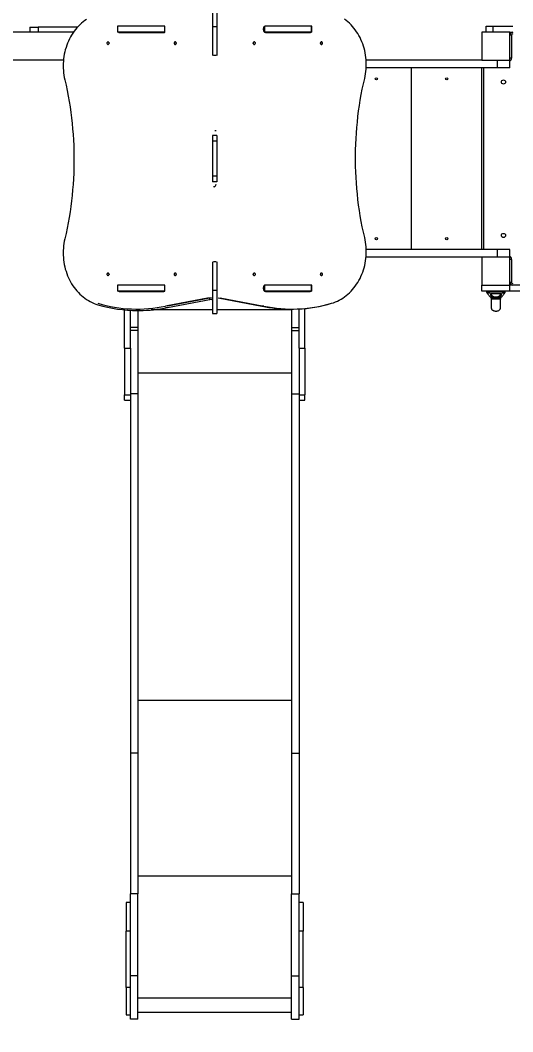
# Model space of a CAD drawing. Header units: millimetres. Extents: x -6400 to 6099, y -5761 to 5444.
# Drawn here: x 1368 to 3119, y -2486 to 1112 of the extents above; entities that cross this region are included whole.
import ezdxf

# ---------------------------------------------------------------- set-up
doc = ezdxf.new("R2010")
doc.units = ezdxf.units.MM
doc.layers.add('DIKOM_РАЗМЕР_ЗОНА', color=7, linetype='Continuous')
doc.layers.add('DIKOM_РАЗМЕР_ОБЪЕКТА', color=7, linetype='Continuous')
doc.styles.add('style1', font='arial.ttf', dxfattribs={"width": 0.8})
doc.dimstyles.new('1-50', dxfattribs={"dimtxt": 300, "dimasz": 200, "dimexe": 100, "dimexo": 0, "dimgap": 100, "dimtad": 1, "dimdec": 0, "dimtxsty": 'style1', "dimcen": 200, "dimclrd": 7, "dimclre": 7, "dimclrt": 7, "dimadec": 1, "dimazin": 2, "dimtfac": 1, "dimtdec": 0, "dimtmove": 0, "dimatfit": 2, "dimfxl": 0, "dimlwd": 25, "dimlwe": 18, "dimarcsym": 0})

# ---------------------------------------------------------------- blocks, each defined once
blk = doc.blocks.new('*D11')
at = {"layer": 'Defpoints', "color": 0, "transparency": 16777216}
for p in [(4599.3, 269.7), (-3401.1, -2066.8), (-3401.1, -3197)]:
    blk.add_point(p, dxfattribs=at)
at = {"layer": 'DIKOM_РАЗМЕР_ОБЪЕКТА', "color": 7, "lineweight": 18, "transparency": 16777216}
for p, q in [((4599.3, 269.7), (4599.3, -3297)), ((-3401.1, -2066.8), (-3401.1, -3297))]:
    blk.add_line(p, q, dxfattribs=at)
at = {"layer": 'DIKOM_РАЗМЕР_ОБЪЕКТА', "color": 7, "lineweight": 25, "transparency": 16777216}
blk.add_line((4399.3, -3197), (-3201.1, -3197), dxfattribs=at)
at = {"layer": 'DIKOM_РАЗМЕР_ОБЪЕКТА', "color": 7, "transparency": 16777216}
for points in [[(-3201.1, -3163.7), (-3201.1, -3230.3), (-3401.1, -3197)], [(4399.3, -3163.7), (4399.3, -3230.3), (4599.3, -3197)]]:
    blk.add_solid(points, dxfattribs=at)
at = {"layer": 'DIKOM_РАЗМЕР_ОБЪЕКТА', "color": 7, "transparency": 16777216, "insert": (677, -2943.8), "char_height": 300, "attachment_point": 5, "style": 'style1'}
blk.add_mtext('8000', dxfattribs=at)
blk = doc.blocks.new('*D12')
at = {"layer": 'Defpoints', "color": 0, "transparency": 16777216}
for p in [(6099.3, 868.2), (-5401.1, -1782.3), (-5401.1, -5661.3)]:
    blk.add_point(p, dxfattribs=at)
at = {"layer": 'DIKOM_РАЗМЕР_ЗОНА', "color": 7, "lineweight": 18, "transparency": 16777216}
for p, q in [((6099.3, 868.2), (6099.3, -5761.3)), ((-5401.1, -1782.3), (-5401.1, -5761.3))]:
    blk.add_line(p, q, dxfattribs=at)
at = {"layer": 'DIKOM_РАЗМЕР_ЗОНА', "color": 7, "lineweight": 25, "transparency": 16777216}
blk.add_line((5899.3, -5661.3), (-5201.1, -5661.3), dxfattribs=at)
at = {"layer": 'DIKOM_РАЗМЕР_ЗОНА', "color": 7, "transparency": 16777216}
for points in [[(-5201.1, -5628), (-5201.1, -5694.6), (-5401.1, -5661.3)], [(5899.3, -5628), (5899.3, -5694.6), (6099.3, -5661.3)]]:
    blk.add_solid(points, dxfattribs=at)
at = {"layer": 'DIKOM_РАЗМЕР_ЗОНА', "color": 7, "transparency": 16777216, "insert": (601.7, -5408.1), "char_height": 300, "attachment_point": 5, "style": 'style1'}
blk.add_mtext('11500', dxfattribs=at)
blk = doc.blocks.new('*D13')
at = {"layer": 'Defpoints', "color": 0, "transparency": 16777216}
for p in [(2050.4, 3929.7), (-4798.2, -2690.3), (-918.6, -2690.3)]:
    blk.add_point(p, dxfattribs=at)
at = {"layer": 'DIKOM_РАЗМЕР_ОБЪЕКТА', "color": 7, "lineweight": 18, "transparency": 16777216}
for p, q in [((2050.4, 3929.7), (-4898.2, 3929.7)), ((-918.6, -2690.3), (-4898.2, -2690.3))]:
    blk.add_line(p, q, dxfattribs=at)
at = {"layer": 'DIKOM_РАЗМЕР_ОБЪЕКТА', "color": 7, "lineweight": 25, "transparency": 16777216}
blk.add_line((-4798.2, 3729.7), (-4798.2, -2490.3), dxfattribs=at)
at = {"layer": 'DIKOM_РАЗМЕР_ОБЪЕКТА', "color": 7, "transparency": 16777216}
for points in [[(-4831.6, 3729.7), (-4764.9, 3729.7), (-4798.2, 3929.7)], [(-4831.6, -2490.3), (-4764.9, -2490.3), (-4798.2, -2690.3)]]:
    blk.add_solid(points, dxfattribs=at)
at = {"layer": 'DIKOM_РАЗМЕР_ОБЪЕКТА', "color": 7, "transparency": 16777216, "insert": (-5051.4, 1197.8), "char_height": 300, "attachment_point": 5, "rotation": 90, "style": 'style1'}
blk.add_mtext('6600', dxfattribs=at)

msp = doc.modelspace()

# ---------------------------------------------------------------- linework, layer by layer
at = {"color": 7, "linetype": 'Continuous', "lineweight": 15}
for p, q in [((2051.8, 1170), (2051.8, 1088.8)), ((2066.8, 1170), (2066.8, 1088.8)), ((1401.7, 1087.7), (1401.7, 1069.7)), ((1401.7, 1087.7), (1431.7, 1087.7)), ((1431.7, 1087.7), (1431.7, 1069.7)), ((1571.4, 1087.7), (1431.7, 1087.7)), ((1713.8, 1090.7), (1713.8, 1069.7)), ((1714.9, 1090.7), (1713.8, 1090.7)), ((1714.9, 1069.7), (1714.9, 1090.7)), ((1881.3, 1090.7), (1714.9, 1090.7)), ((1878.6, 1091.4), (1719.7, 1091.4)), ((1730.3, 1091.4), (1730.3, 1090.7)), ((1881.3, 1069.7), (1881.3, 1090.7)), ((2066.8, 1088.8), (2051.8, 1088.8)), ((2051.8, 1088.8), (2051.8, 987)), ((2066.8, 1088.8), (2066.8, 987)), ((2232.1, 1082.4), (2232.1, 1077.9)), ((2236.9, 1069.7), (2236.9, 1090.7)), ((2403.7, 1090.7), (2236.9, 1090.7)), ((2398.9, 1091.4), (2239.9, 1091.4)), ((2388.3, 1090.7), (2388.3, 1091.4)), ((2403.7, 1069.7), (2403.7, 1090.7)), ((2404.8, 1090.7), (2403.7, 1090.7)), ((2404.8, 1069.7), (2404.8, 1090.7)), ((3024.3, 1069.7), (3024.3, 1090.7)), ((3024.3, 1090.7), (3049.3, 1090.7)), ((3049.3, 1069.7), (3049.3, 1090.7)), ((3049.3, 1090.7), (3119.3, 1090.7)), ((1557, 1069.7), (-435, 1069.7)), ((1557, 1069.7), (1431.7, 1069.7)), ((1714.9, 1069.7), (1713.8, 1069.7)), ((1881.3, 1069.7), (1714.9, 1069.7)), ((1719.7, 1068.9), (1878.6, 1068.9)), ((1725.2, 1069.3), (1725.2, 1069.7)), ((1730.3, 1069.7), (1730.3, 1068.9)), ((2403.7, 1069.7), (2236.9, 1069.7)), ((2239.9, 1068.9), (2398.9, 1068.9)), ((2388.3, 1068.9), (2388.3, 1069.7)), ((2393.4, 1069.7), (2393.4, 1069.3)), ((2404.8, 1069.7), (2403.7, 1069.7)), ((3009.3, 1069.7), (3009.3, 969.7)), ((3109.3, 1069.7), (3009.3, 1069.7)), ((3109.3, 1069.7), (3119.3, 1069.7)), ((3109.3, 969.7), (3109.3, 1069.7)), ((3115.3, 1059.7), (3109.3, 1059.7)), ((3115.3, 1059.7), (3115.3, 977.7)), ((2063.8, 987), (2054.8, 987)), ((3115.3, 977.7), (3109.3, 977.7)), ((1521.1, 969.7), (-402.2, 969.7)), ((3009.3, 969.7), (2597.8, 969.7)), ((3065.5, 942.7), (2598, 942.7)), ((2759.3, 296.7), (2759.3, 942.7)), ((3009.3, 969.7), (3109.3, 969.7)), ((3009.3, 296.7), (3009.3, 942.7)), ((3009.3, 296.7), (3009.3, 942.7)), ((3015.3, 942.7), (3015.3, 296.7)), ((3065.5, 942.7), (3065.5, 969.7)), ((3109.3, 942.7), (3065.5, 942.7)), ((3109.3, 942.7), (3109.3, 969.7)), ((2066.8, 702.1), (2051.8, 702.1)), ((2051.8, 702.1), (2051.8, 682.1)), ((2063.8, 719.2), (2059.7, 719.2)), ((2066.8, 702.1), (2066.8, 682.1)), ((2066.8, 682.1), (2051.8, 682.1)), ((2051.8, 682.1), (2051.8, 557.3)), ((2066.8, 682.1), (2066.8, 557.3)), ((2066.8, 557.3), (2051.8, 557.3)), ((2051.8, 557.3), (2051.8, 537.2)), ((2066.8, 557.3), (2066.8, 537.2)), ((2066.8, 537.2), (2051.8, 537.2)), ((2058.9, 520.2), (2054.8, 520.2)), ((3065.5, 296.7), (2598.2, 296.7)), ((3065.5, 269.7), (3065.5, 296.7)), ((3109.3, 296.7), (3065.5, 296.7)), ((3109.3, 269.7), (3109.3, 296.7)), ((2051.8, 252.4), (2051.8, 150.6)), ((2063.8, 252.4), (2054.8, 252.4)), ((2066.8, 252.4), (2066.8, 150.6)), ((3009.3, 269.7), (2597.4, 269.7)), ((3109.3, 269.7), (3009.3, 269.7)), ((3009.3, 269.7), (3009.3, 169.7)), ((3109.3, 169.7), (3109.3, 269.7)), ((3115.3, 261.7), (3109.3, 261.7)), ((3115.3, 261.7), (3115.3, 179.7)), ((1713.8, 169.7), (1713.8, 148.7)), ((1714.9, 169.7), (1713.8, 169.7)), ((1714.9, 148.7), (1713.8, 148.7)), ((1714.9, 148.7), (1714.9, 169.7)), ((1881.3, 169.7), (1714.9, 169.7)), ((1881.3, 148.7), (1714.9, 148.7)), ((1878.6, 170.4), (1719.7, 170.4)), ((1719.7, 147.9), (1878.6, 147.9)), ((1725.2, 169.7), (1725.2, 170.1)), ((1738.3, 169.7), (1738.3, 170.4)), ((1738.3, 147.9), (1738.3, 148.7)), ((1759.3, 169.7), (1759.3, 170.4)), ((1759.3, 147.9), (1759.3, 148.7)), ((1776.8, 169.7), (1776.8, 170.4)), ((1786.3, 148.7), (1786.3, 147.9)), ((1881.3, 148.7), (1881.3, 169.7)), ((2066.8, 150.6), (2051.8, 150.6)), ((2051.8, 150.6), (2051.8, 69.4)), ((2066.8, 150.6), (2066.8, 69.4)), ((2232.1, 161.4), (2232.1, 156.9)), ((2236.9, 148.7), (2236.9, 169.7)), ((2403.7, 169.7), (2236.9, 169.7)), ((2403.7, 148.7), (2236.9, 148.7)), ((2398.9, 170.4), (2239.9, 170.4)), ((2239.9, 147.9), (2398.9, 147.9)), ((2332.3, 148.7), (2332.3, 147.9)), ((2341.8, 169.7), (2341.8, 170.4)), ((2359.3, 169.7), (2359.3, 170.4)), ((2359.3, 147.9), (2359.3, 148.7)), ((2380.3, 169.7), (2380.3, 170.4)), ((2380.3, 147.9), (2380.3, 148.7)), ((2393.4, 170.1), (2393.4, 169.7)), ((2403.7, 148.7), (2403.7, 169.7)), ((2404.8, 169.7), (2403.7, 169.7)), ((2404.8, 148.7), (2403.7, 148.7)), ((2404.8, 148.7), (2404.8, 169.7)), ((3009.3, 148.7), (3009.3, 169.7)), ((3009.3, 169.7), (3109.3, 169.7)), ((3109.3, 148.7), (3009.3, 148.7)), ((3026.3, 148.2), (3026.3, 145.6)), ((3059.3, 148.2), (3026.3, 148.2)), ((3026.3, 145.6), (3026.3, 145.6)), ((3092.3, 148.2), (3059.3, 148.2)), ((3092.3, 145.6), (3092.3, 148.2)), ((3115.3, 179.7), (3109.3, 179.7)), ((3109.3, 148.7), (3109.3, 169.7)), ((3809.3, 169.7), (3109.3, 169.7)), ((3809.3, 148.7), (3109.3, 148.7)), ((2040, 124.5), (1884.2, 95.2)), ((2047.5, 124.5), (1891.7, 95.2)), ((1891.7, 90.2), (2047.5, 119.5)), ((2040, 119.5), (2047.5, 119.5)), ((2071.1, 124.5), (2226.8, 95.2)), ((2078.6, 124.5), (2234.3, 95.2)), ((3042.3, 137.8), (3042.6, 138.9)), ((3042.3, 137.5), (3042.3, 137.8)), ((3076, 138.9), (3076.3, 137.8)), ((3076.3, 137.8), (3076.3, 137.5)), ((3091.1, 142.2), (3091.1, 142.2)), ((1738.3, -54.2), (1738.3, 82)), ((1759.3, -54.2), (1759.3, 80.5)), ((1784.1, 79.9), (1791.6, 79.9)), ((1784.1, 79.9), (1791.6, 79.9)), ((1786.3, 79.9), (1786.3, 19.7)), ((2051.8, 81.6), (1833.2, 81.6)), ((1884.2, 90.2), (1891.7, 90.2)), ((2332.3, 81.6), (2066.8, 81.6)), ((2234.3, 95.2), (2226.8, 95.2)), ((2327, 84.8), (2334.5, 84.8)), ((2332.3, 84.8), (2332.3, 19.7)), ((2359.3, -54.2), (2359.3, 85.5)), ((2380.3, -54.2), (2380.3, 87)), ((2051.8, 69.4), (2066.8, 69.4)), ((1786.3, 19.7), (1759.3, 19.7)), ((1786.3, 8.8), (1759.3, 8.8)), ((1786.3, 19.7), (1786.3, 8.8)), ((1786.3, 8.8), (1786.3, -216.1)), ((2332.3, 19.7), (2359.3, 19.7)), ((2332.3, 19.7), (2332.3, 8.8)), ((2332.3, 8.8), (2359.3, 8.8)), ((2332.3, 8.8), (2332.3, -216.1)), ((1738.3, -54.2), (1759.3, -54.2)), ((1738.3, -54.2), (1738.3, -220.4)), ((1759.3, -54.2), (1759.3, -201.7)), ((2359.3, -54.2), (2380.3, -54.2)), ((2359.3, -54.2), (2359.3, -201.7)), ((2380.3, -54.2), (2380.3, -220.4)), ((2332.3, -143.3), (1786.3, -143.3)), ((1759.3, -201.7), (1759.3, -216.1)), ((2359.3, -201.7), (2359.3, -216.1)), ((1738.3, -220.4), (1759.3, -220.4)), ((1738.3, -239.2), (1738.3, -220.4)), ((1738.3, -239.2), (1759.3, -239.2)), ((1786.3, -216.1), (1759.3, -216.1)), ((1759.3, -216.1), (1759.3, -1494.7)), ((1786.3, -216.1), (1786.3, -1494.7)), ((2332.3, -216.1), (2359.3, -216.1)), ((2332.3, -216.1), (2332.3, -1494.7)), ((2359.3, -216.1), (2359.3, -1494.7)), ((2359.3, -220.4), (2380.3, -220.4)), ((2359.3, -239.2), (2380.3, -239.2)), ((2380.3, -239.2), (2380.3, -220.4)), ((2332.3, -1307.2), (1786.3, -1307.2)), ((1786.3, -1494.7), (1759.3, -1494.7)), ((1759.3, -1494.7), (1759.3, -1994.9)), ((1786.3, -1494.7), (1786.3, -1994.9)), ((2332.3, -1494.7), (2359.3, -1494.7)), ((2332.3, -1494.7), (2332.3, -1994.9)), ((2359.3, -1494.7), (2359.3, -1994.9)), ((2332.3, -1932.6), (1786.3, -1932.6)), ((1786.3, -1994.9), (1759.3, -1994.9)), ((1759.3, -2286.3), (1759.3, -1994.9)), ((1786.3, -2286.3), (1786.3, -1994.9)), ((2332.3, -1994.9), (2359.3, -1994.9)), ((2332.3, -2286.3), (2332.3, -1994.9)), ((2359.3, -2286.3), (2359.3, -1994.9)), ((1759.3, -2026.2), (1744.3, -2026.2)), ((1744.3, -2026.2), (1744.3, -2127.9)), ((2374.3, -2026.2), (2359.3, -2026.2)), ((2374.3, -2026.2), (2374.3, -2127.9)), ((1759.3, -2127.9), (1744.3, -2127.9)), ((1744.3, -2327.9), (1744.3, -2127.9)), ((2374.3, -2127.9), (2359.3, -2127.9)), ((2374.3, -2327.9), (2374.3, -2127.9)), ((1786.3, -2286.3), (1759.3, -2286.3)), ((1759.3, -2440.7), (1759.3, -2286.3)), ((1786.3, -2440.7), (1786.3, -2286.3)), ((2332.3, -2286.3), (2359.3, -2286.3)), ((2332.3, -2440.7), (2332.3, -2286.3)), ((2359.3, -2440.7), (2359.3, -2286.3)), ((1759.3, -2327.9), (1744.3, -2327.9)), ((1744.3, -2327.9), (1744.3, -2426.2)), ((2374.3, -2327.9), (2359.3, -2327.9)), ((2374.3, -2327.9), (2374.3, -2426.2)), ((2332.3, -2366.6), (1786.3, -2366.6)), ((1744.3, -2426.2), (1759.3, -2426.2)), ((1786.3, -2440.7), (1759.3, -2440.7)), ((1786.3, -2440.7), (1759.3, -2440.7)), ((1759.3, -2440.7), (1759.3, -2440.7)), ((1786.3, -2415.7), (2332.3, -2415.7)), ((1786.3, -2440.7), (1786.3, -2440.7)), ((2332.3, -2440.7), (2359.3, -2440.7)), ((2332.3, -2440.7), (2359.3, -2440.7)), ((2332.3, -2440.7), (2332.3, -2440.7)), ((2359.3, -2426.2), (2374.3, -2426.2)), ((2359.3, -2440.7), (2359.3, -2440.7))]:
    msp.add_line(p, q, dxfattribs=at)
at = {"color": 7, "linetype": 'Continuous', "lineweight": 15, "flags": 128}
for points in [[(2592.6, 905.2), (2594.3, 913.3), (2595.7, 921.5), (2596.9, 929.8), (2597.7, 938.1), (2598.1, 946.4), (2598.3, 954.8), (2598.2, 963.1), (2597.7, 971.5), (2596.9, 979.8), (2595.8, 988.1), (2594.4, 996.3), (2592.7, 1004.4), (2590.6, 1012.4), (2588.3, 1020.3), (2585.6, 1028.1), (2582.7, 1035.7), (2579.5, 1043.2), (2576, 1050.5), (2572.2, 1057.7), (2568.2, 1064.6), (2563.9, 1071.3), (2559.3, 1077.8), (2554.5, 1084.1), (2549.5, 1090.1), (2544.2, 1095.8), (2538.7, 1101.3), (2533.1, 1106.5), (2527.2, 1111.4), (2521.1, 1116)], [(1603.6, 1115.3), (1597.4, 1111), (1591.4, 1106.4), (1585.5, 1101.5), (1579.8, 1096.3), (1574.4, 1090.9), (1569.1, 1085.1), (1564.1, 1079.1), (1559.3, 1072.9), (1554.7, 1066.4), (1550.4, 1059.6), (1546.4, 1052.7), (1542.6, 1045.6), (1539.1, 1038.3), (1535.9, 1030.8), (1532.9, 1023.1), (1530.3, 1015.3), (1527.9, 1007.4), (1525.9, 999.4), (1524.2, 991.3), (1522.8, 983.1), (1521.7, 974.8), (1520.9, 966.5), (1520.4, 958.2), (1520.3, 949.8), (1520.4, 941.5), (1520.9, 933.1), (1521.7, 924.8), (1522.8, 916.6), (1524.3, 908.4), (1526, 900.2)], [(1679.7, 1035.1), (1678.6, 1034.9), (1677.6, 1034.4), (1676.8, 1033.6), (1676.2, 1032.5), (1675.9, 1031.3), (1675.9, 1030.1), (1676.2, 1028.9), (1676.8, 1027.8), (1677.6, 1027), (1678.6, 1026.5), (1679.7, 1026.3), (1680.7, 1026.5), (1681.7, 1027), (1682.5, 1027.8), (1683.1, 1028.9), (1683.4, 1030.1), (1683.4, 1031.3), (1683.1, 1032.5), (1682.5, 1033.6), (1681.7, 1034.4), (1680.7, 1034.9), (1679.7, 1035.1)], [(1918.7, 1035.1), (1917.6, 1034.9), (1916.6, 1034.4), (1915.8, 1033.6), (1915.2, 1032.5), (1914.9, 1031.3), (1914.9, 1030.1), (1915.2, 1028.9), (1915.8, 1027.8), (1916.6, 1027), (1917.6, 1026.5), (1918.7, 1026.3), (1919.8, 1026.5), (1920.8, 1027), (1921.6, 1027.8), (1922.2, 1028.9), (1922.5, 1030.1), (1922.5, 1031.3), (1922.2, 1032.5), (1921.6, 1033.6), (1920.8, 1034.4), (1919.8, 1034.9), (1918.7, 1035.1)], [(2199.9, 1026.3), (2201, 1026.5), (2201.9, 1027), (2202.8, 1027.8), (2203.3, 1028.9), (2203.7, 1030.1), (2203.7, 1031.3), (2203.3, 1032.5), (2202.8, 1033.6), (2201.9, 1034.4), (2201, 1034.9), (2199.9, 1035.1), (2198.8, 1034.9), (2197.8, 1034.4), (2197, 1033.6), (2196.4, 1032.5), (2196.1, 1031.3), (2196.1, 1030.1), (2196.4, 1028.9), (2197, 1027.8), (2197.8, 1027), (2198.8, 1026.5), (2199.9, 1026.3)], [(2438.9, 1026.3), (2440, 1026.5), (2441, 1027), (2441.8, 1027.8), (2442.4, 1028.9), (2442.7, 1030.1), (2442.7, 1031.3), (2442.4, 1032.5), (2441.8, 1033.6), (2441, 1034.4), (2440, 1034.9), (2438.9, 1035.1), (2437.8, 1034.9), (2436.8, 1034.4), (2436, 1033.6), (2435.4, 1032.5), (2435.1, 1031.3), (2435.1, 1030.1), (2435.4, 1028.9), (2436, 1027.8), (2436.8, 1027), (2437.8, 1026.5), (2438.9, 1026.3)], [(1526, 900.2), (1530.3, 881.1), (1534.4, 861.9), (1538.1, 842.7), (1541.5, 823.3), (1544.6, 803.9), (1547.4, 784.4), (1549.9, 764.9), (1552.1, 745.3), (1554, 725.6), (1555.5, 706), (1556.8, 686.3), (1557.7, 666.6), (1558.3, 646.8), (1558.7, 627.1), (1558.7, 607.3), (1558.3, 587.6), (1557.7, 567.8), (1556.8, 548.1), (1555.5, 528.4), (1554, 508.8), (1552.1, 489.1), (1549.9, 469.5), (1547.4, 450), (1544.6, 430.5), (1541.5, 411.1), (1538.1, 391.7), (1534.4, 372.5), (1530.3, 353.3), (1526, 334.2)], [(2592.6, 339.1), (2588.2, 358.2), (2584.2, 377.4), (2580.5, 396.7), (2577.1, 416), (2574, 435.5), (2571.2, 455), (2568.7, 474.5), (2566.5, 494.1), (2564.6, 513.7), (2563, 533.4), (2561.8, 553.1), (2560.9, 572.8), (2560.2, 592.5), (2559.9, 612.3), (2559.9, 632), (2560.2, 651.8), (2560.9, 671.5), (2561.8, 691.2), (2563, 710.9), (2564.6, 730.6), (2566.5, 750.2), (2568.7, 769.8), (2571.2, 789.4), (2574, 808.9), (2577.1, 828.3), (2580.5, 847.6), (2584.2, 866.9), (2588.2, 886.1), (2592.6, 905.2)], [(1526, 334.2), (1524.3, 326), (1522.8, 317.8), (1521.7, 309.6), (1520.9, 301.3), (1520.4, 292.9), (1520.3, 284.6), (1520.4, 276.2), (1520.9, 267.9), (1521.7, 259.6), (1522.8, 251.3), (1524.2, 243.1), (1525.9, 235), (1527.9, 227), (1530.3, 219.1), (1532.9, 211.3), (1535.9, 203.6), (1539.1, 196.1), (1542.6, 188.8), (1546.4, 181.7), (1550.4, 174.8), (1554.7, 168), (1559.3, 161.5), (1564.1, 155.3), (1569.1, 149.3), (1574.4, 143.5), (1579.8, 138.1), (1585.5, 132.9), (1591.4, 128), (1597.4, 123.4), (1603.6, 119.1), (1610, 115.1), (1616.5, 111.5), (1623.2, 108.2), (1630, 105.2), (1636.8, 102.6), (1643.8, 100.4)], [(2474.8, 105.3), (2481.7, 107.6), (2488.6, 110.2), (2495.4, 113.2), (2502, 116.5), (2508.6, 120.1), (2514.9, 124.1), (2521.1, 128.3), (2527.2, 132.9), (2533.1, 137.8), (2538.7, 143), (2544.2, 148.5), (2549.5, 154.2), (2554.5, 160.2), (2559.3, 166.5), (2563.9, 173), (2568.2, 179.7), (2572.2, 186.7), (2576, 193.8), (2579.5, 201.1), (2582.7, 208.6), (2585.6, 216.2), (2588.3, 224), (2590.6, 231.9), (2592.7, 240), (2594.4, 248.1), (2595.8, 256.3), (2596.9, 264.5), (2597.7, 272.8), (2598.2, 281.2), (2598.3, 289.5), (2598.1, 297.9), (2597.7, 306.2), (2596.9, 314.5), (2595.7, 322.8), (2594.3, 331), (2592.6, 339.1)], [(1679.7, 213.1), (1678.6, 212.9), (1677.6, 212.4), (1676.8, 211.6), (1676.2, 210.5), (1675.9, 209.3), (1675.9, 208.1), (1676.2, 206.9), (1676.8, 205.8), (1677.6, 205), (1678.6, 204.5), (1679.7, 204.3), (1680.7, 204.5), (1681.7, 205), (1682.5, 205.8), (1683.1, 206.9), (1683.4, 208.1), (1683.4, 209.3), (1683.1, 210.5), (1682.5, 211.6), (1681.7, 212.4), (1680.7, 212.9), (1679.7, 213.1)], [(1918.7, 213.1), (1917.6, 212.9), (1916.6, 212.4), (1915.8, 211.6), (1915.2, 210.5), (1914.9, 209.3), (1914.9, 208.1), (1915.2, 206.9), (1915.8, 205.8), (1916.6, 205), (1917.6, 204.5), (1918.7, 204.3), (1919.8, 204.5), (1920.8, 205), (1921.6, 205.8), (1922.2, 206.9), (1922.5, 208.1), (1922.5, 209.3), (1922.2, 210.5), (1921.6, 211.6), (1920.8, 212.4), (1919.8, 212.9), (1918.7, 213.1)], [(2199.9, 204.3), (2201, 204.5), (2201.9, 205), (2202.8, 205.8), (2203.3, 206.9), (2203.7, 208.1), (2203.7, 209.3), (2203.3, 210.5), (2202.8, 211.6), (2201.9, 212.4), (2201, 212.9), (2199.9, 213.1), (2198.8, 212.9), (2197.8, 212.4), (2197, 211.6), (2196.4, 210.5), (2196.1, 209.3), (2196.1, 208.1), (2196.4, 206.9), (2197, 205.8), (2197.8, 205), (2198.8, 204.5), (2199.9, 204.3)], [(2438.9, 204.3), (2440, 204.5), (2441, 205), (2441.8, 205.8), (2442.4, 206.9), (2442.7, 208.1), (2442.7, 209.3), (2442.4, 210.5), (2441.8, 211.6), (2441, 212.4), (2440, 212.9), (2438.9, 213.1), (2437.8, 212.9), (2436.8, 212.4), (2436, 211.6), (2435.4, 210.5), (2435.1, 209.3), (2435.1, 208.1), (2435.4, 206.9), (2436, 205.8), (2436.8, 205), (2437.8, 204.5), (2438.9, 204.3)]]:
    msp.add_lwpolyline(points, dxfattribs=at)
at = {"color": 7, "linetype": 'Continuous', "lineweight": 15}
for centre, radius in [((2634.3, 903.7), 4), ((2884.3, 903.7), 4), ((3086.3, 892.7), 7.5), ((2634.3, 335.7), 4), ((2884.3, 335.7), 4), ((3086.3, 346.7), 7.5)]:
    msp.add_circle(centre, radius, dxfattribs=at)
for centre, radius, start, end in [((1719.7, 1084.5), 6.96, 90.2275, 116.8482), ((1727.3, 1084.5), 6.96, 90.2371, 116.8375), ((1878.6, 1084.5), 6.96, 63.1625, 89.7629), ((2240.6, 1083), 8.46, 94.4018, 183.8112), ((2391.3, 1084.5), 6.96, 63.1615, 89.7628), ((2398.8, 1084.5), 6.95, 63.1403, 89.7841), ((1719.7, 1075.9), 6.96, 243.1486, 269.7758), ((1727.3, 1075.9), 6.96, 243.1592, 269.7662), ((1878.6, 1075.9), 6.96, 270.2338, 296.8408), ((2240.6, 1077.4), 8.46, 176.1887, 265.5983), ((2391.3, 1075.9), 6.96, 270.2339, 296.8417), ((2398.8, 1075.9), 6.95, 270.2126, 296.863), ((3119.3, 1059.7), 10, 90, 180), ((3119.3, 1059.7), 4, 90, 180), ((1688.4, 1030.7), 5.07, 171.1403, 188.8597), ((1927.5, 1030.7), 5.07, 171.1403, 188.8597), ((2191.1, 1030.7), 5.06, 351.2454, 8.7546), ((2191.1, 1030.7), 5.07, 351.1376, 8.8624), ((2430.1, 1030.7), 5.07, 351.1376, 8.8624), ((3101.3, 977.7), 14, 304.8499, 0), ((2055.1, 528.1), 8.71, 284.1754, 2.9296), ((3101.3, 261.7), 14, 0, 55.1501), ((1688.4, 208.7), 5.07, 171.141, 188.859), ((1927.5, 208.7), 5.07, 171.141, 188.859), ((2191.1, 208.7), 5.06, 351.2454, 8.7546), ((2191.1, 208.7), 5.07, 351.138, 8.862), ((2430.2, 208.7), 5.05, 351.2203, 8.7797), ((2430.1, 208.7), 5.07, 351.138, 8.862), ((1719.7, 163.5), 6.96, 90.2265, 116.8492), ((1719.7, 154.9), 6.96, 243.1522, 269.7742), ((1727.3, 163.5), 6.96, 90.2361, 116.8386), ((1727.3, 154.9), 6.96, 243.1629, 269.7646), ((1878.6, 163.5), 6.96, 63.1614, 89.7639), ((1878.6, 154.9), 6.96, 270.2354, 296.8371), ((2240.6, 162), 8.46, 94.4018, 183.8112), ((2240.6, 156.4), 8.46, 176.1882, 265.5988), ((2391.3, 163.5), 6.96, 63.1605, 89.7638), ((2391.3, 154.9), 6.96, 270.2355, 296.8381), ((2398.8, 163.5), 6.95, 63.1393, 89.7851), ((2398.8, 154.9), 6.95, 270.2143, 296.8593), ((3026.8, 148.2), 0.5, 90, 180), ((3091.8, 148.2), 0.5, 0, 90), ((3119.3, 179.7), 10, 180, 270), ((3119.3, 179.7), 4, 180, 270), ((2045.9, 127.6), 8.29, 281.331, 315.5045), ((3040.3, 137.7), 2.01, 250.4566, 356.2087), ((3035.9, 119.7), 19.8, 1.7894, 16.0851), ((3082.7, 119.7), 19.7, 163.877, 178.1963), ((3078.3, 137.6), 2.01, 183.8598, 289.4832), ((1784.1, 575.1), 490.3, 253.3773, 281.7891), ((1784.4, 571.8), 492, 253.3995, 269.9712), ((1784.4, 571.8), 492, 253.3995, 269.9711), ((1791.5, 569.8), 489.9, 270.0113, 281.8025), ((2327.1, 574.7), 489.9, 258.1974, 269.9889), ((2334.5, 575.1), 490.3, 258.2109, 286.6227), ((2334.1, 577.3), 492.4, 270.0368, 286.5926)]:
    msp.add_arc(centre, radius, start, end, dxfattribs=at)
for points, knots in [([(3059.3, 147), (3057.7, 147), (3054.5, 147), (3049.8, 147), (3045.4, 146.9), (3041.7, 146.9), (3038.6, 146.8), (3036.1, 146.7), (3033.6, 146.6), (3031.2, 146.5), (3029.3, 146.3), (3028, 146.2), (3027.1, 146), (3026.4, 145.8), (3026.4, 145.7), (3026.3, 145.6)], [0, 0, 0, 0, 0.09266, 0.184413, 0.275263, 0.365212, 0.430263, 0.493675, 0.555453, 0.645018, 0.730916, 0.793331, 0.854279, 0.913763, 1, 1, 1, 1]), ([(3026.3, 145.7), (3026.3, 145.1), (3026.4, 143.8), (3027.1, 142.8), (3027.5, 142.2)], [0, 0, 0, 0, 0.444343, 1, 1, 1, 1]), ([(3092.3, 145.6), (3092.3, 145.6), (3092.3, 145.7), (3092, 145.9), (3091.2, 146.1), (3089.7, 146.3), (3088.1, 146.4), (3086.5, 146.5), (3084.3, 146.7), (3081.3, 146.8), (3077.9, 146.8), (3074.6, 146.9), (3071.8, 146.9), (3068.3, 147), (3064.1, 147), (3060.9, 147), (3059.3, 147)], [0, 0, 0, 0, 0.02723, 0.086974, 0.176429, 0.269266, 0.325809, 0.384063, 0.444025, 0.537136, 0.634099, 0.693435, 0.753436, 0.814101, 0.906301, 1, 1, 1, 1]), ([(3091.1, 142.2), (3091.4, 142.6), (3092.1, 143.7), (3092.2, 145), (3092.3, 145.7)], [0, 0, 0, 0, 0.431049, 1, 1, 1, 1]), ([(3027.5, 142.2), (3029.7, 139.6), (3034.4, 133.9), (3038.8, 128.6), (3041.1, 125.7)], [0, 0, 0, 0, 0.463343, 1, 1, 1, 1]), ([(3027.6, 142.2), (3027.6, 142.2), (3027.6, 142.1), (3028.2, 142.1), (3029.4, 142.1), (3031.1, 142.1), (3033.4, 142.2), (3036.1, 142.2), (3039.2, 142.3), (3042.7, 142.3), (3046.5, 142.4), (3050.5, 142.4), (3054.6, 142.4), (3057.5, 142.4), (3058.9, 142.4)], [0, 0, 0, 0, 0.03171, 0.122727, 0.21324, 0.302178, 0.390779, 0.478752, 0.566016, 0.65351, 0.740082, 0.827112, 0.913477, 1, 1, 1, 1]), ([(3058.9, 140.7), (3057.6, 140.7), (3054.9, 140.6), (3051.2, 140.4), (3047.7, 140.1), (3044.8, 139.6), (3042.4, 139), (3040.7, 138.1), (3039.7, 137.1), (3039.7, 136.2), (3039.6, 135.8)], [0, 0, 0, 0, 0.126082, 0.251956, 0.378121, 0.503265, 0.628635, 0.753007, 0.876838, 1, 1, 1, 1]), ([(3039.6, 135.8), (3039.7, 135.3), (3039.9, 134.5), (3040.8, 133.1), (3042.1, 131.5), (3043.9, 130), (3046, 128.5), (3048.6, 127.1), (3051.6, 125.9), (3053.7, 125.5), (3054.8, 125.2)], [0, 0, 0, 0, 0.123179, 0.245723, 0.369665, 0.493594, 0.619179, 0.745276, 0.872427, 1, 1, 1, 1]), ([(3041.1, 125.7), (3041.6, 125), (3042.6, 123.5), (3042.7, 121.7), (3042.8, 120.9)], [0, 0, 0, 0, 0.548939, 1, 1, 1, 1]), ([(3041.1, 125.7), (3041.2, 125.7), (3041.2, 125.7), (3041.4, 125.7), (3041.7, 125.6), (3042, 125.6), (3042.3, 125.6), (3042.7, 125.5), (3043.1, 125.5), (3043.6, 125.5), (3044, 125.4), (3045, 125.4), (3046.7, 125.3), (3049.2, 125.3), (3051.9, 125.2), (3053.9, 125.2), (3054.8, 125.2)], [0, 0, 0, 0, 0.045825, 0.123816, 0.157062, 0.19727, 0.244268, 0.270341, 0.310018, 0.347666, 0.383497, 0.417495, 0.559906, 0.70891, 0.847633, 1, 1, 1, 1]), ([(3076.3, 137.5), (3076.2, 137.2), (3076.1, 136.5), (3075.6, 135.5), (3074.9, 134.4), (3074.2, 133.4), (3073.4, 132.6), (3072.4, 131.7), (3071.3, 130.7), (3069.8, 129.7), (3068, 128.7), (3066.2, 127.9), (3064.5, 127.3), (3062.2, 126.8), (3059.9, 126.6), (3057.5, 126.7), (3055.8, 127), (3054.1, 127.3), (3052.3, 127.9), (3050.5, 128.7), (3048.8, 129.7), (3047.4, 130.7), (3046.4, 131.5), (3045.6, 132.2), (3044.9, 133), (3044.2, 133.7), (3043.5, 134.7), (3042.6, 136), (3042.4, 137), (3042.3, 137.5)], [0, 0, 0, 0, 0.041221, 0.082128, 0.12502, 0.156174, 0.187529, 0.21876, 0.249822, 0.293052, 0.333991, 0.374657, 0.406584, 0.437316, 0.49953, 0.530549, 0.561987, 0.592742, 0.624705, 0.665593, 0.706687, 0.75001, 0.774589, 0.798196, 0.828688, 0.850706, 0.875263, 0.93758, 1, 1, 1, 1]), ([(3042.8, 138.4), (3042.8, 138.4), (3042.8, 138.4), (3043.2, 138.7), (3044, 139), (3045.7, 139.5), (3047.6, 139.8), (3050, 140.1), (3052.8, 140.3), (3056, 140.5), (3059.5, 140.5), (3063.1, 140.5), (3066.4, 140.3), (3069.1, 140.1), (3071.3, 139.8), (3073.1, 139.4), (3074.3, 139.1), (3075.1, 138.8), (3075.5, 138.6), (3075.6, 138.6), (3075.7, 138.7)], [0, 0, 0, 0, 0.018432, 0.03801, 0.106458, 0.166371, 0.226619, 0.28951, 0.355443, 0.426393, 0.501699, 0.581914, 0.658153, 0.725585, 0.783296, 0.836876, 0.892657, 0.921911, 0.959182, 1, 1, 1, 1]), ([(3042.8, 121), (3042.8, 120.5), (3042.8, 118), (3042.8, 114.3), (3042.8, 110.1), (3042.8, 106.9), (3042.8, 104.4), (3042.8, 102.2), (3042.8, 100), (3042.8, 97.9), (3042.8, 95.7), (3042.8, 93.6), (3042.8, 91.7), (3042.8, 90.1), (3042.8, 88.9), (3042.8, 88.8), (3042.8, 88.7)], [0, 0, 0, 0, 0.020932, 0.106443, 0.181846, 0.243284, 0.28973, 0.342945, 0.391927, 0.449383, 0.515966, 0.592344, 0.678971, 0.776024, 0.883315, 1, 1, 1, 1]), ([(3055.6, 120.4), (3054.7, 120.4), (3052.8, 120.4), (3050.3, 120.4), (3048, 120.4), (3046.1, 120.4), (3044.6, 120.4), (3043.6, 120.5), (3042.9, 120.7), (3042.8, 120.9), (3042.8, 120.9)], [0, 0, 0, 0, 0.150052, 0.296164, 0.433743, 0.563621, 0.684612, 0.796512, 0.900017, 1, 1, 1, 1]), ([(3054.8, 125.2), (3056.3, 125.1), (3059.3, 124.8), (3062.3, 125.1), (3063.8, 125.2)], [0, 0, 0, 0, 0.499972, 1, 1, 1, 1]), ([(3063, 120.4), (3061.8, 120.4), (3059.3, 120.4), (3056.8, 120.4), (3055.6, 120.4)], [0, 0, 0, 0, 0.500006, 1, 1, 1, 1]), ([(3058.9, 142.4), (3059.3, 142.4), (3060.5, 142.4), (3062.7, 142.4), (3065.8, 142.4), (3069.1, 142.4), (3072.5, 142.4), (3075.6, 142.3), (3078.6, 142.3), (3081.3, 142.3), (3083.1, 142.2), (3084.4, 142.2), (3085.1, 142.2), (3085.8, 142.2), (3086.5, 142.2), (3087.2, 142.2), (3088.2, 142.1), (3089.5, 142.1), (3090.3, 142.1), (3090.7, 142.1), (3090.9, 142.1), (3091, 142.2), (3091, 142.2), (3091.1, 142.2), (3091.1, 142.2)], [0, 0, 0, 0, 0.026024, 0.07032, 0.132817, 0.212885, 0.276607, 0.348883, 0.428838, 0.494712, 0.565451, 0.589981, 0.615048, 0.640705, 0.667001, 0.694024, 0.721682, 0.809762, 0.898905, 0.921594, 0.944299, 0.966985, 0.989709, 1, 1, 1, 1]), ([(3079, 135.7), (3078.9, 136.2), (3078.9, 137.1), (3077.8, 138.2), (3076, 139), (3073.5, 139.7), (3070.4, 140.1), (3066.8, 140.5), (3062.9, 140.6), (3060.2, 140.7), (3058.9, 140.7)], [0, 0, 0, 0, 0.12345, 0.247162, 0.372004, 0.49678, 0.622308, 0.748248, 0.873778, 1, 1, 1, 1]), ([(3075.8, 120.9), (3075.8, 120.9), (3075.7, 120.7), (3075, 120.5), (3074, 120.4), (3072.5, 120.4), (3070.6, 120.4), (3068.3, 120.4), (3065.7, 120.4), (3063.9, 120.4), (3063, 120.4)], [0, 0, 0, 0, 0.099153, 0.203176, 0.314646, 0.435171, 0.5656, 0.704015, 0.849954, 1, 1, 1, 1]), ([(3063.8, 125.2), (3064.8, 125.4), (3067, 125.9), (3070, 127.1), (3072.5, 128.4), (3074.7, 129.9), (3076.5, 131.5), (3077.8, 133), (3078.7, 134.5), (3078.9, 135.3), (3079, 135.7)], [0, 0, 0, 0, 0.12762, 0.254177, 0.380616, 0.505084, 0.629623, 0.752881, 0.876454, 1, 1, 1, 1]), ([(3063.8, 125.2), (3064.9, 125.2), (3067.3, 125.2), (3070.5, 125.3), (3073.3, 125.4), (3075.4, 125.5), (3076.8, 125.6), (3077.5, 125.7), (3077.4, 125.7), (3077.4, 125.7)], [0, 0, 0, 0, 0.181325, 0.357703, 0.523896, 0.677594, 0.816611, 0.942576, 1, 1, 1, 1]), ([(3075.8, 120.9), (3075.9, 121.7), (3076, 123.5), (3077, 124.9), (3077.5, 125.7)], [0, 0, 0, 0, 0.443162, 1, 1, 1, 1]), ([(3075.8, 88.7), (3075.8, 88.8), (3075.8, 88.9), (3075.8, 90.1), (3075.8, 91.7), (3075.8, 93.6), (3075.8, 95.7), (3075.8, 97.9), (3075.8, 100), (3075.8, 102), (3075.8, 103.8), (3075.8, 105.6), (3075.8, 107.6), (3075.8, 110.4), (3075.8, 114.3), (3075.8, 118), (3075.8, 120.5), (3075.8, 121)], [0, 0, 0, 0, 0.116694, 0.223994, 0.321054, 0.407688, 0.484072, 0.550661, 0.608121, 0.657106, 0.698249, 0.732375, 0.770635, 0.81823, 0.893639, 0.979157, 1, 1, 1, 1]), ([(3077.4, 125.7), (3079.9, 128.6), (3084.4, 134.2), (3088.9, 139.6), (3091.1, 142.2)], [0, 0, 0, 0, 0.522677, 1, 1, 1, 1]), ([(3042.8, 88.7), (3042.9, 88), (3043, 86.6), (3043.9, 84.5), (3045.4, 82.6), (3047.4, 81), (3049.6, 79.7), (3051.9, 78.8), (3054.1, 78.2), (3056.5, 77.8), (3059.2, 77.6), (3062.4, 77.8), (3065.8, 78.5), (3069.2, 79.7), (3072.1, 81.6), (3074.3, 83.8), (3075.6, 86.3), (3075.7, 87.9), (3075.8, 88.7)], [0, 0, 0, 0, 0.046332, 0.097379, 0.153412, 0.213133, 0.273555, 0.330832, 0.381335, 0.43158, 0.494435, 0.56871, 0.650824, 0.735001, 0.814891, 0.885971, 0.947134, 1, 1, 1, 1])]:
    msp.add_open_spline(points, degree=3, knots=knots, dxfattribs=at)

# ---------------------------------------------------------------- dimensions: what is measured, and where the dimension line sits
at = {"layer": 'DIKOM_РАЗМЕР_ЗОНА', "color": 3}
dim = msp.add_linear_dim(base=(-5401.1, -5661.3), p1=(6099.3, 868.2), p2=(-5401.1, -1782.3), dimstyle='1-50', dxfattribs=at)
dim.commit()
dim.dimension.update_dxf_attribs({"geometry": '*D12', "text_midpoint": (601.7, -5661.3), "dimtype": 160})
at = {"layer": 'DIKOM_РАЗМЕР_ОБЪЕКТА'}
dim = msp.add_linear_dim(base=(-4798.2, -2690.3), p1=(2050.4, 3929.7), p2=(-918.6, -2690.3), angle=90, text='6600', dimstyle='1-50', dxfattribs=at)
dim.commit()
dim.dimension.update_dxf_attribs({"geometry": '*D13', "text_midpoint": (-4798.2, 1197.8), "dimtype": 160})
dim = msp.add_linear_dim(base=(-3401.1, -3197), p1=(4599.3, 269.7), p2=(-3401.1, -2066.8), dimstyle='1-50', dxfattribs=at)
dim.commit()
dim.dimension.update_dxf_attribs({"geometry": '*D11', "text_midpoint": (677, -3197), "dimtype": 160})

doc.saveas('drawing.dxf')
